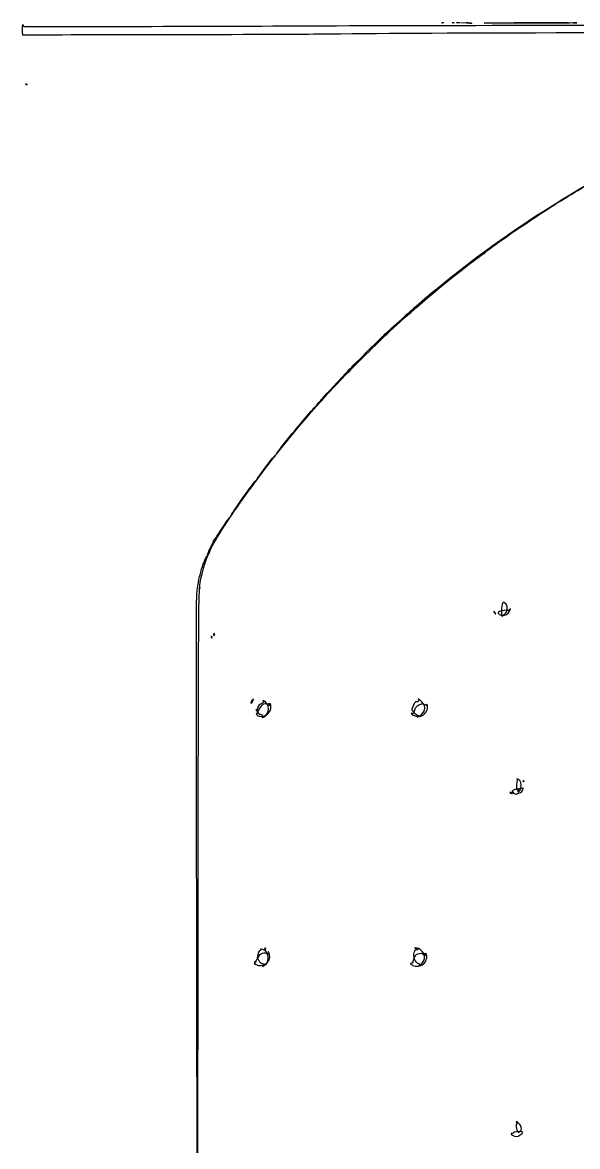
# Model space of a CAD drawing. Extents: x 0 to 877, y -11 to 940.
# Drawn here: x 0 to 235.4, y 462.9 to 940.2 of the extents above; entities that cross this region are included whole.
import ezdxf

# ---------------------------------------------------------------- set-up
doc = ezdxf.new("R2010")
doc.units = 0
doc.layers.add('Calque_1', color=7, linetype='CONTINUOUS')

msp = doc.modelspace()

# ---------------------------------------------------------------- linework, layer by layer
at = {"layer": 'Calque_1', "color": 7}
for points in [[(0.02819, 937.24519)], [(178.014969, 940.16608)], [(182.512886, 940.16608)], [(188.251033, 939.98498)], [(196.585411, 939.99303)], [(1.32292, 914.07192)], [(75.406248, 700.12507)], [(200.619426, 689.08943)], [(205.14847, 689.70018)], [(80.433291, 679.25422)], [(81.263477, 679.97915)], [(96.980044, 651.13957)], [(101.361994, 645.58329)], [(103.814907, 646.79965)], [(165.762927, 646.13409)], [(169.360372, 646.5896)], [(212.49686, 617.80207)], [(207.73431, 612.79763)], [(208.31517, 612.99478)], [(211.02851, 614.21725)], [(102.95931, 546.76144)], [(103.42395, 540.56401)], [(165.599414, 539.8646)], [(169.845295, 541.15518)], [(211.66626, 470.47989)], [(207.80051, 467.72228)]]:
    msp.add_lwpolyline(points, close=True, dxfattribs=at)
for points in [[(0.32888, 939.16802), (0.60147, 938.48285), (40.980422, 938.56515)], [(184.219779, 940.1747), (184.219779, 940.17509)], [(188.251037, 939.985), (186.13437, 940.15254), (188.317182, 940.20104)], [(202.052846, 689.06223), (202.053018, 689.06223)], [(203.224463, 689.25241), (203.332246, 688.15371), (204.02399, 688.56066)], [(98.596335, 540.81274), (98.595431, 540.81274)], [(102.26146, 539.94187), (101.732294, 539.32934), (102.26146, 539.60813)]]:
    msp.add_lwpolyline(points, dxfattribs=at)
for points in [[(0.41216, 934.79534), (0.05513, 934.65833), (0.0038, 934.98581), (0.02819, 937.24519)], [(0.02815, 937.24519), (0.05055, 939.32168), (0.11185, 939.71355), (0.32888, 939.16802)], [(40.980422, 938.56515), (63.188846, 938.61045), (98.38531, 938.72445), (119.194788, 938.81855)], [(119.194788, 938.81855), (140.004267, 938.91265), (185.128953, 939.02534), (219.47187, 939.06897)], [(433.9167, 935.79823), (242.12004, 935.93825), (174.493373, 935.81523), (125.412537, 935.2371)], [(178.174823, 940.00622), (177.866596, 940.01892), (177.803903, 940.08162), (178.014969, 940.16608)], [(178.014969, 940.16609), (178.205964, 940.24249), (178.43417, 940.23309), (178.522088, 940.14519)], [(178.522088, 940.14519), (178.610008, 940.05729), (178.453738, 939.99474), (178.174823, 940.00622)], [(182.672739, 940.00622), (182.364513, 940.01892), (182.30182, 940.08162), (182.512886, 940.16608)], [(182.512886, 940.16609), (182.703881, 940.24249), (182.932086, 940.23309), (183.020005, 940.14519)], [(183.020005, 940.14519), (183.107925, 940.05729), (182.951655, 939.99474), (182.672739, 940.00622)], [(184.811453, 940.06051), (184.083849, 940.06251), (183.817596, 940.11391), (184.219779, 940.1747)], [(184.219779, 940.17509), (184.621961, 940.23589), (185.217274, 940.23429), (185.542696, 940.17109)], [(185.542696, 940.17109), (185.868117, 940.10829), (185.539096, 940.05852), (184.811453, 940.06051)], [(190.433845, 939.76891), (190.397465, 939.79561), (189.415199, 939.89283), (188.251033, 939.98498)], [(188.317182, 940.20104), (189.628349, 940.23014), (190.499995, 940.14394), (190.499995, 939.98498)], [(190.499995, 939.98498), (190.499995, 939.83946), (190.470225, 939.74223), (190.433845, 939.76891)], [(196.585411, 939.993), (193.311193, 940.07), (200.683146, 940.15927), (212.96753, 940.19144)], [(235.15635, 940.10354), (234.95885, 939.90604), (204.05262, 939.81749), (196.585411, 939.99303)], [(212.96753, 940.19144), (225.25191, 940.22364), (235.23688, 940.18444), (235.15635, 940.10354)], [(219.47187, 939.06897), (253.81478, 939.11257), (309.89322, 939.24358), (344.09062, 939.36005)], [(55.511633, 935.00569), (25.433584, 934.97699), (0.63882, 934.88232), (0.41216, 934.79534)], [(125.412537, 935.2371), (117.045089, 935.1385), (85.589682, 935.0344), (55.511633, 935.00569)], [(1.32292, 914.07192), (1.32292, 914.22603), (1.44198, 914.27854), (1.5875, 914.1886)], [(1.5875, 913.79173), (1.44198, 913.79173), (1.32292, 913.91782), (1.32292, 914.07192)], [(1.5875, 914.1886), (1.73302, 914.0987), (1.85208, 913.97258), (1.85208, 913.9084)], [(1.85208, 913.9084), (1.85208, 913.8442), (1.73302, 913.79173), (1.5875, 913.79173)], [(206.37499, 850.42895), (217.18946, 858.01433), (235.45192, 869.4208), (245.00416, 874.55617)], [(225.59369, 862.84726), (229.58159, 865.36176), (238.58629, 870.75673), (244.23993, 874.0188)], [(197.90234, 843.885), (199.738946, 845.60284), (217.11035, 857.4983), (225.59369, 862.84726)], [(201.475538, 847.00385), (201.914664, 847.30557), (204.11942, 848.84687), (206.37499, 850.42895)], [(166.57769, 819.46777), (172.898345, 825.29326), (193.254423, 841.35519), (201.475538, 847.00385)], [(191.516119, 839.15552), (193.728433, 840.81251), (195.659018, 842.16834), (195.806285, 842.16834)], [(195.806285, 842.16834), (195.953552, 842.16834), (196.201466, 842.40646), (196.357227, 842.6975)], [(196.357227, 842.6975), (196.512987, 842.98855), (196.765981, 843.22667), (196.919466, 843.22667)], [(196.919466, 843.22667), (197.072925, 843.22667), (197.515229, 843.52292), (197.90234, 843.885)], [(155.225684, 808.59018), (168.332878, 820.66714), (180.384543, 830.81756), (191.516119, 839.15552)], [(160.998951, 814.44795), (163.909368, 817.06333), (166.4198, 819.32225), (166.57769, 819.46777)], [(153.855201, 807.97127), (154.873847, 808.91806), (158.088534, 811.83257), (160.998951, 814.44795)], [(137.318743, 791.457), (140.286196, 794.63292), (150.784656, 805.11729), (153.855201, 807.97127)], [(138.027, 791.58849), (141.625677, 795.32116), (152.616231, 806.18582), (155.225684, 808.59018)], [(123.616072, 776.02264), (130.697618, 783.97873), (130.87227, 784.16738), (138.027, 791.58849)], [(126.983743, 780.29862), (127.654094, 781.07305), (131.937428, 785.69763), (137.318743, 791.457)], [(123.717372, 776.61825), (125.141137, 778.21184), (126.611003, 779.868), (126.983743, 780.29862)], [(111.150185, 761.65631), (112.924817, 763.97114), (120.882922, 773.44572), (123.717372, 776.61825)], [(113.410352, 764.00489), (115.441505, 766.5469), (120.83673, 772.90006), (123.616072, 776.02264)], [(107.710327, 756.97264), (108.493679, 757.86988), (109.520315, 759.13644), (113.410352, 764.00489)], [(107.156244, 756.13119), (107.156244, 756.40042), (107.740957, 757.2093), (111.150185, 761.65631)], [(93.003568, 737.26118), (95.4439, 740.81127), (106.277529, 755.33155), (107.710327, 756.97264)], [(102.305569, 750.37781), (106.188758, 755.52085), (106.449317, 755.83546), (106.825515, 755.83547)], [(106.825515, 755.83547), (107.007416, 755.83547), (107.156244, 755.96855), (107.156244, 756.13119)], [(99.483328, 746.35606), (99.483328, 746.51219), (100.753336, 748.32197), (102.305569, 750.37781)], [(88.370828, 730.77672), (88.370828, 731.33019), (98.442856, 745.45561), (99.12628, 745.8606)], [(99.12628, 745.8606), (99.322657, 745.97697), (99.483328, 746.19993), (99.483328, 746.35606)], [(90.090294, 733.02785), (90.392184, 733.46441), (91.703168, 735.36941), (93.003568, 737.26118)], [(87.804858, 729.99943), (88.116143, 730.33077), (88.370828, 730.68055), (88.370828, 730.77672)], [(88.142643, 730.12316), (88.360925, 730.44044), (88.764943, 731.04519), (89.04048, 731.46706)], [(89.04048, 731.46706), (89.315991, 731.88893), (89.788405, 732.59129), (90.090294, 733.02785)], [(80.63107, 718.09096), (81.778382, 720.44047), (84.692053, 725.10767), (88.142643, 730.12316)], [(84.567033, 725.24683), (85.713234, 726.97698), (86.783304, 728.61855), (86.944962, 728.89477)], [(86.944962, 728.89477), (87.106622, 729.17099), (87.493576, 729.66808), (87.804858, 729.99943)], [(78.472557, 713.93292), (78.283946, 714.42443), (80.267051, 718.75565), (81.60675, 720.77818)], [(81.60675, 720.77818), (82.088704, 721.50579), (83.420831, 723.51668), (84.567033, 725.24683)], [(79.348687, 715.16847), (79.269097, 715.16847), (79.846183, 716.48359), (80.63107, 718.09096)], [(76.138074, 706.154), (76.747224, 708.79363), (78.592931, 714.17347), (79.070398, 714.70105)], [(76.178061, 708.87193), (76.305603, 709.16298), (76.731982, 710.32384), (77.125568, 711.45162)], [(77.125568, 711.45162), (77.59069, 712.78439), (77.980614, 713.50214), (78.23952, 713.50214)], [(78.23952, 713.50214), (78.49883, 713.50214), (78.580165, 713.65249), (78.472557, 713.93292)], [(79.070398, 714.70105), (79.303046, 714.95813), (79.4283, 715.16847), (79.348687, 715.16847)], [(75.301682, 705.69693), (75.524252, 706.42454), (75.760313, 707.31751), (75.82626, 707.68131)], [(75.82626, 707.68131), (75.89221, 708.04511), (76.050519, 708.58089), (76.178061, 708.87193)], [(74.343694, 701.06673), (74.648018, 702.88574), (75.079114, 704.96933), (75.301682, 705.69693)], [(74.66035, 660.66431), (74.823413, 702.34532), (74.75203, 700.148), (76.138074, 706.154)], [(73.798838, 667.99381), (73.790638, 696.98266), (73.804838, 697.84574), (74.343694, 701.06673)], [(75.141665, 700.40527), (74.996144, 700.49517), (74.877081, 700.44267), (74.877081, 700.28859)], [(74.877081, 700.28859), (74.877081, 700.13448), (74.996144, 700.00839), (75.141665, 700.00839)], [(75.406248, 700.12507), (75.406248, 700.18927), (75.287185, 700.31533), (75.141665, 700.40527)], [(75.141665, 700.00839), (75.287185, 700.00839), (75.406248, 700.06089), (75.406248, 700.12507)], [(203.49417, 693.19537), (203.114264, 692.16106), (203.042311, 691.10916), (203.224463, 689.25241)], [(204.25829, 693.92298), (204.25829, 694.52492), (203.83419, 694.12109), (203.49417, 693.19537)], [(204.55985, 693.65839), (204.39399, 693.65839), (204.25829, 693.77746), (204.25829, 693.92298)], [(205.14847, 689.70018), (205.93199, 691.02657), (205.54061, 693.65839), (204.55985, 693.65839)], [(199.889361, 690.2979), (199.697962, 690.2979), (200.313991, 689.2782), (200.619426, 689.08943)], [(200.455279, 689.60386), (200.205168, 689.98558), (199.950506, 690.2979), (199.889361, 690.2979)], [(200.619426, 689.08943), (200.779261, 688.99063), (200.705386, 689.22214), (200.455279, 689.60386)], [(202.377648, 690.08522), (201.525954, 689.58212), (201.527648, 689.58743), (202.052846, 689.06223)], [(202.053018, 689.06223), (202.275294, 688.83996), (202.917782, 688.59632), (203.48079, 688.5208)], [(205.84266, 690.49605), (205.48634, 690.85235), (203.221775, 690.58385), (202.377648, 690.08522)], [(203.48079, 688.5208), (204.76428, 688.34865), (205.97909, 689.0132), (206.5394, 690.19397)], [(204.02399, 688.56066), (204.40445, 688.78449), (204.91046, 689.29727), (205.14847, 689.70018)], [(206.5129, 690.86364), (206.25353, 690.49336), (205.98993, 690.34878), (205.84266, 690.49605)], [(206.5394, 690.19397), (207.06425, 691.3), (207.05121, 691.63193), (206.5129, 690.86364)], [(80.164393, 679.50052), (80.016498, 679.40912), (79.963992, 679.22349), (80.047717, 679.08803)], [(80.047717, 679.08803), (80.274525, 678.72104), (80.433291, 678.78947), (80.433291, 679.25422)], [(80.433291, 679.25422), (80.433291, 679.48109), (80.312287, 679.59192), (80.164393, 679.50052)], [(81.263477, 680.7729), (81.117956, 680.7729), (80.998893, 680.5943), (80.998893, 680.37602)], [(80.998893, 680.37602), (80.998893, 680.15774), (81.117956, 679.97915), (81.263477, 679.97915)], [(81.52806, 680.37602), (81.52806, 680.5943), (81.408998, 680.7729), (81.263477, 680.7729)], [(81.263477, 679.97915), (81.408998, 679.97915), (81.52806, 680.15774), (81.52806, 680.37602)], [(74.245611, 428.08941), (74.096137, 429.95885), (73.82514, 575.47701), (73.798838, 667.99381)], [(74.451567, 526.25598), (74.482997, 578.86176), (74.576953, 639.34551), (74.66035, 660.66431)], [(97.75993, 652.80739), (97.29347, 652.6284), (96.597298, 651.13957), (96.980044, 651.13957)], [(96.980044, 651.13957), (97.038437, 651.13957), (97.328051, 651.54946), (97.623643, 652.05045)], [(97.623643, 652.05045), (98.040653, 652.75724), (98.071186, 652.92684), (97.75993, 652.80739)], [(100.67853, 650.69845), (100.303947, 650.8422), (99.34956, 648.84515), (99.599538, 648.44065)], [(103.686914, 650.76515), (102.187653, 651.07845), (101.52638, 650.68235), (100.444789, 648.82284)], [(101.757872, 651.21039), (101.335382, 650.86315), (100.849679, 650.63278), (100.67853, 650.69845)], [(101.361994, 645.58332), (103.642014, 645.58332), (105.339264, 647.35457), (105.340137, 649.73489)], [(102.129159, 652.10849), (102.463232, 651.88394), (102.404481, 651.74181), (101.757872, 651.21039)], [(101.996867, 652.37053), (101.851346, 652.37353), (101.910877, 652.25523), (102.129159, 652.10849)], [(103.82658, 650.73488), (103.290462, 651.5531), (102.38381, 652.3636), (101.996867, 652.37053)], [(104.308606, 650.95629), (104.29326, 650.77228), (104.034074, 650.6926), (103.686914, 650.76515)], [(103.814912, 646.79965), (104.455285, 647.89611), (104.460836, 649.76688), (103.82658, 650.73488)], [(104.54681, 650.61037), (104.430288, 650.97417), (104.323105, 651.12984), (104.308606, 650.95629)], [(104.785014, 650.55987), (104.759085, 649.95716), (104.755804, 649.95784), (104.54681, 650.61037)], [(105.340137, 649.73489), (105.340137, 650.88393), (104.83166, 651.64023), (104.785014, 650.55987)], [(165.827224, 650.34047), (165.077477, 648.76582), (164.93548, 648.15006), (165.322124, 648.15006)], [(167.005942, 651.75752), (166.672787, 651.84022), (166.365328, 651.47058), (165.827224, 650.34047)], [(167.243138, 649.80742), (166.812026, 649.4047), (166.45931, 648.94277), (166.45931, 648.78089)], [(167.931984, 652.00948), (167.67056, 651.80935), (167.253841, 651.69598), (167.005942, 651.75752)], [(170.7227, 650.45094), (170.026211, 651.08124), (168.256386, 650.75392), (167.243138, 649.80742)], [(167.985234, 652.90851), (167.682305, 652.90551), (167.686962, 652.85531), (168.010424, 652.6389)], [(168.010424, 652.6389), (168.356488, 652.40734), (168.346445, 652.32675), (167.931984, 652.00948)], [(170.550023, 650.12475), (170.352276, 650.91265), (168.508154, 652.9142), (167.985234, 652.90851)], [(169.360356, 646.5896), (170.408924, 647.63814), (170.847227, 648.94061), (170.550023, 650.12475)], [(170.527543, 646.7272), (171.743277, 647.94295), (171.98172, 648.59526), (171.753543, 650.08123)], [(171.411066, 650.50824), (171.223345, 650.04055), (171.180112, 650.03694), (170.7227, 650.45094)], [(171.753543, 650.08123), (171.639217, 650.82581), (171.572118, 650.90949), (171.411066, 650.50824)], [(99.29863, 648.30698), (98.873887, 648.44139), (98.86696, 648.41941), (99.235138, 648.1055)], [(99.188998, 646.63282), (99.007097, 646.62782), (99.139362, 646.38985), (99.482897, 646.10365)], [(99.463291, 646.84006), (99.494327, 646.73092), (99.370899, 646.63766), (99.188998, 646.63282)], [(99.235138, 648.1055), (99.462439, 647.91172), (99.727277, 647.54303), (99.823672, 647.2862)], [(99.599538, 648.44065), (99.710483, 648.26116), (99.599411, 648.21181), (99.29863, 648.30698)], [(100.444789, 648.82284), (99.873924, 647.84145), (99.432255, 646.9492), (99.463291, 646.84006)], [(99.482897, 646.10365), (99.910754, 645.74721), (100.502707, 645.58329), (101.361994, 645.58329)], [(99.823672, 647.2862), (99.99993, 646.81653), (101.239352, 646.15933), (101.732284, 646.27414)], [(101.686813, 646.02006), (101.516284, 645.84641), (101.44083, 645.53738), (101.519136, 645.33331)], [(101.519136, 645.33331), (101.732226, 644.778), (103.170853, 645.69687), (103.814907, 646.79965)], [(101.732284, 646.27414), (101.877805, 646.30804), (101.857344, 646.19374), (101.686813, 646.02006)], [(165.278713, 646.80674), (164.569709, 647.07881), (164.838499, 646.70543), (165.762927, 646.13409)], [(165.827194, 647.10916), (165.740224, 646.82754), (165.528585, 646.71085), (165.278713, 646.80674)], [(165.322124, 648.15006), (165.444287, 648.15006), (165.675909, 647.86108), (165.836839, 647.50786)], [(165.762927, 646.13406), (166.364166, 645.76247), (167.098041, 645.58332), (168.018844, 645.58332)], [(166.214041, 648.02715), (166.07913, 647.77446), (165.905061, 647.36137), (165.827194, 647.10916)], [(165.836839, 647.50786), (165.997769, 647.15467), (166.555209, 646.66366), (167.075597, 646.4167)], [(166.45931, 648.78089), (166.45931, 648.61902), (166.348926, 648.27984), (166.214041, 648.02715)], [(167.075597, 646.4167), (167.944134, 646.00455), (167.983305, 645.93894), (167.553072, 645.61683)], [(167.553072, 645.61683), (167.128172, 645.29875), (167.143907, 645.281), (167.721484, 645.42689)], [(167.721484, 645.42689), (168.071888, 645.51539), (168.809387, 646.03861), (169.360372, 646.5896)], [(168.018844, 645.58332), (169.27535, 645.58332), (169.474422, 645.67412), (170.527543, 646.7272)], [(209.811, 618.3801), (209.48618, 617.9887), (209.37225, 615.04968), (209.66363, 614.57822)], [(209.8346, 619.02502), (209.54534, 619.01042), (209.52233, 618.96212), (209.7595, 618.86698)], [(209.7595, 618.86698), (210.0115, 618.76586), (210.02503, 618.63799), (209.811, 618.3801)], [(210.88349, 618.37319), (210.5359, 618.74318), (210.0639, 619.0365), (209.8346, 619.02502)], [(211.02848, 614.21725), (211.76516, 615.33157), (211.68895, 617.51581), (210.88349, 618.37319)], [(212.49686, 618.33123), (212.35134, 618.33123), (212.23228, 618.21217), (212.23228, 618.06665)], [(212.23228, 618.06665), (212.23228, 617.92113), (212.35134, 617.80207), (212.49686, 617.80207)], [(212.76144, 618.06665), (212.76144, 618.21217), (212.64238, 618.33123), (212.49686, 618.33123)], [(212.49686, 617.80207), (212.64238, 617.80207), (212.76144, 617.92113), (212.76144, 618.06665)], [(207.60202, 613.03957), (206.87465, 613.35212), (206.4569, 613.35212), (206.94056, 613.03957)], [(206.94056, 613.03957), (207.15884, 612.8985), (207.51603, 612.78963), (207.73431, 612.79763)], [(207.73431, 612.79763), (207.99601, 612.80763), (207.95092, 612.88963), (207.60202, 613.03957)], [(210.51249, 614.79474), (208.94075, 614.65988), (207.73436, 614.22998), (207.73436, 613.80476)], [(207.73436, 613.80476), (207.73436, 613.63632), (207.99572, 613.27183), (208.31517, 612.99478)], [(208.31517, 612.99478), (208.74221, 612.62441), (209.10998, 612.53672), (209.70424, 612.66356)], [(209.66363, 614.57822), (209.76678, 614.41132), (209.95378, 614.33819), (210.07919, 614.41568)], [(209.70424, 612.66356), (210.77167, 612.89141), (211.89295, 613.55845), (212.08131, 614.07766)], [(210.07919, 614.41568), (210.2046, 614.49318), (210.382, 614.43558), (210.4734, 614.28771)], [(210.07919, 613.75423), (210.07919, 613.25961), (210.54592, 613.48726), (211.02851, 614.21725)], [(210.35939, 614.01881), (210.20528, 614.01881), (210.07919, 613.89975), (210.07919, 613.75423)], [(210.4734, 614.28771), (210.5648, 614.1398), (210.5135, 614.01881), (210.35939, 614.01881)], [(212.18825, 615.03242), (211.99418, 614.96412), (211.24009, 614.85717), (210.51249, 614.79474)], [(212.08131, 614.07766), (212.16451, 614.30707), (212.30202, 614.64369), (212.38685, 614.82568)], [(212.38685, 614.82568), (212.47955, 615.0245), (212.40035, 615.10703), (212.18825, 615.03242)], [(98.913037, 540.18694), (101.948602, 538.6172), (105.586728, 541.3168), (104.742337, 544.51249)], [(99.775015, 544.43937), (99.481502, 543.29415), (99.484998, 543.01181), (99.797372, 542.63319)], [(100.60428, 546.05442), (100.330569, 545.90792), (99.972831, 545.21122), (99.775015, 544.43937)], [(103.997879, 544.71092), (103.059323, 545.59617), (100.053815, 544.68332), (100.05056, 543.51199)], [(100.930334, 546.56334), (101.01576, 546.42512), (100.869035, 546.1961), (100.60428, 546.05442)], [(102.547216, 546.31572), (101.692922, 546.83668), (100.664021, 546.99424), (100.930334, 546.56334)], [(103.423945, 540.56399), (104.804046, 542.03955), (104.31671, 545.23669), (102.547216, 546.31572)], [(102.95931, 547.15832), (102.813789, 547.15832), (102.694727, 547.10582), (102.694727, 547.04164)], [(102.694727, 547.04164), (102.694727, 546.97744), (102.813789, 546.85138), (102.95931, 546.76144)], [(103.223893, 546.87813), (103.223893, 547.03222), (103.104831, 547.15832), (102.95931, 547.15832)], [(102.95931, 546.76144), (103.104831, 546.67154), (103.223893, 546.72404), (103.223893, 546.87813)], [(104.215949, 545.12785), (104.324719, 544.51455), (104.285534, 544.43962), (103.997879, 544.71092)], [(104.742337, 544.51249), (104.436479, 545.67001), (104.036984, 546.13705), (104.215949, 545.12785)], [(167.009732, 546.45828), (166.280844, 546.64888), (165.48924, 544.28176), (165.927247, 543.22134)], [(166.376197, 547.26478), (166.18361, 547.18988), (166.411057, 547.04353), (166.881639, 546.93945)], [(167.911905, 546.9481), (167.259853, 547.19712), (166.568785, 547.33963), (166.376197, 547.26478)], [(169.038998, 544.91545), (167.948782, 544.80588), (166.920029, 544.40615), (166.535351, 543.94265)], [(166.881639, 546.93945), (167.352219, 546.83539), (167.679522, 546.65682), (167.608978, 546.54268)], [(167.608978, 546.54268), (167.538438, 546.42854), (167.268775, 546.39057), (167.009732, 546.45828)], [(169.845295, 541.15523), (171.230288, 543.17649), (170.272372, 546.04664), (167.911905, 546.9481)], [(169.917494, 544.55873), (169.903204, 544.89727), (169.695905, 544.98146), (169.038998, 544.91545)], [(169.870742, 540.25912), (171.129894, 541.15572), (171.839586, 543.28424), (171.325791, 544.62313)], [(170.163477, 544.64483), (169.980702, 544.21948), (169.932443, 544.2026), (169.917494, 544.55873)], [(170.40946, 544.72653), (170.39438, 545.09126), (170.34884, 545.07615), (170.163477, 544.64483)], [(170.734315, 544.08984), (170.565881, 544.19395), (170.419699, 544.48047), (170.40946, 544.72653)], [(171.325791, 544.62313), (171.083989, 545.25327), (170.720134, 545.12592), (170.891372, 544.4711)], [(170.891372, 544.4711), (170.993607, 544.08021), (170.944152, 543.96017), (170.734315, 544.08984)], [(98.595431, 540.81274), (98.117223, 540.64155), (98.146883, 540.58316), (98.913037, 540.18694)], [(98.522486, 541.30679), (98.156064, 541.28219), (98.170299, 541.24869), (98.593685, 541.13884)], [(99.14169, 541.97979), (99.053028, 541.62652), (98.774395, 541.32367), (98.522486, 541.30679)], [(98.593685, 541.13884), (99.121661, 541.00189), (99.121661, 541.00115), (98.596335, 540.81274)], [(99.675884, 542.76526), (99.470752, 542.68656), (99.230352, 542.33306), (99.14169, 541.97979)], [(100.05056, 543.51199), (100.05056, 543.18002), (99.881042, 542.84397), (99.675884, 542.76526)], [(99.797372, 542.63319), (100.001006, 542.38639), (100.331428, 541.85701), (100.531644, 541.45683)], [(100.531644, 541.45683), (100.731859, 541.05665), (101.113677, 540.72923), (101.380128, 540.72923)], [(101.380128, 540.72923), (101.64658, 540.72923), (101.864586, 540.61389), (101.864586, 540.47295)], [(101.864586, 540.47295), (101.864586, 540.33198), (102.072945, 540.29266), (102.327606, 540.38555)], [(102.26146, 539.60813), (102.552502, 539.76145), (103.075623, 540.19161), (103.42395, 540.56401)], [(102.327606, 540.38555), (102.730628, 540.5325), (102.722058, 540.47505), (102.26146, 539.94187)], [(164.805664, 540.77699), (164.696524, 540.79419), (164.607227, 540.69089), (164.607227, 540.54728)], [(164.607227, 540.54728), (164.607227, 540.40372), (165.053711, 540.09651), (165.599414, 539.8646)], [(165.563166, 541.02454), (165.685219, 540.82705), (165.295408, 540.69965), (164.805664, 540.77699)], [(166.535351, 543.94265), (166.118474, 543.44034), (165.40103, 541.28687), (165.563166, 541.02454)], [(165.599414, 539.8646), (166.897063, 539.31316), (168.787485, 539.48776), (169.870742, 540.25912)], [(165.927247, 543.22134), (166.102716, 542.79652), (166.266538, 542.38944), (166.291301, 542.31668)], [(166.291301, 542.31668), (166.557683, 541.53393), (166.893138, 541.17952), (167.678003, 540.85157)], [(167.678003, 540.85157), (168.472774, 540.51952), (168.555832, 540.40609), (168.262843, 540.05309)], [(168.262843, 540.05309), (167.961231, 539.68966), (167.996635, 539.67592), (168.566045, 539.93535)], [(168.566045, 539.93535), (168.920621, 540.0969), (169.496283, 540.64583), (169.845295, 541.15518)], [(75.839227, 420.29036), (74.329091, 427.0171), (74.389549, 422.40144), (74.451567, 526.25598)], [(210.43972, 472.87374), (209.67522, 473.58224), (209.0165, 473.77054), (209.54961, 473.12819)], [(209.59571, 472.73131), (209.09664, 472.73131), (209.41665, 469.86283), (209.97871, 469.29808)], [(209.54961, 473.12819), (209.75984, 472.87487), (209.77653, 472.73131), (209.59571, 472.73131)], [(211.66628, 470.47989), (211.66628, 471.19075), (211.13331, 472.23093), (210.43972, 472.87374)], [(207.60207, 468.40811), (206.9913, 468.64248), (207.13198, 468.15623), (207.80051, 467.72228)], [(207.99894, 468.53088), (207.99894, 468.37959), (207.82035, 468.32434), (207.60207, 468.40811)], [(207.80051, 467.72233), (208.97883, 466.95742), (209.8809, 466.9847), (211.09785, 467.82193)], [(210.71092, 469.24173), (209.00455, 469.20513), (207.99894, 468.94148), (207.99894, 468.53088)], [(209.97871, 469.29808), (210.46561, 468.80889), (210.48764, 468.81209), (211.07095, 469.45691)], [(211.09785, 467.82193), (212.68411, 468.91331), (212.58364, 469.28195), (210.71092, 469.24173)], [(211.07095, 469.45691), (211.39837, 469.81886), (211.66626, 470.27918), (211.66626, 470.47989)]]:
    msp.add_open_spline(points, degree=3, dxfattribs=at)

doc.saveas('drawing.dxf')
